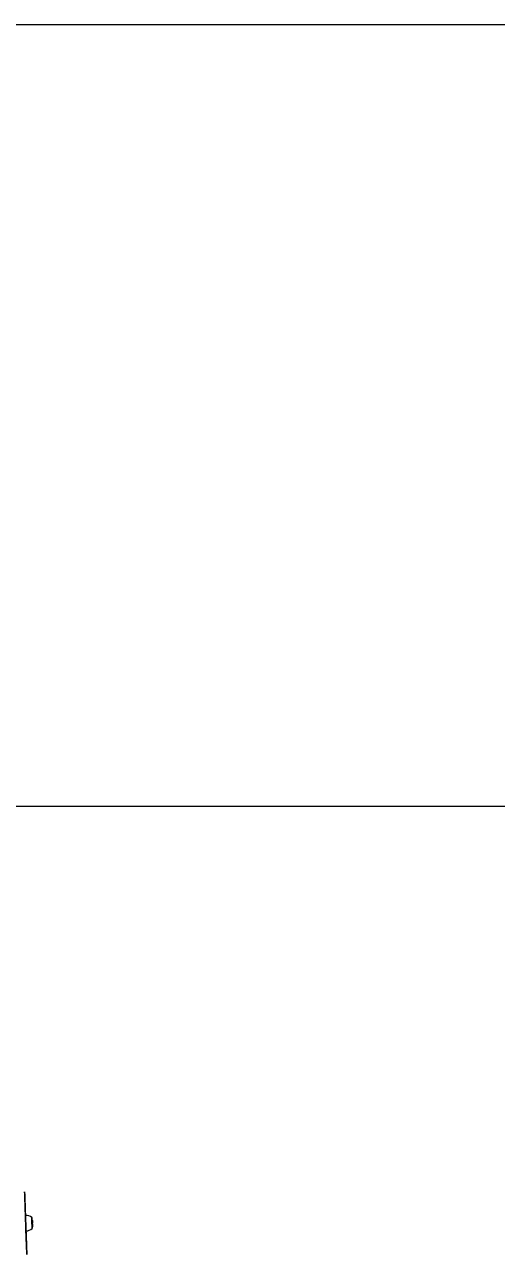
# Model space of a CAD drawing. Header units: millimetres. Extents: x -5713 to 5719, y -6024 to 5481.
# Drawn here: x 2265 to 3170, y 3121 to 5481 of the extents above; entities that cross this region are included whole.
import ezdxf

# ---------------------------------------------------------------- set-up
doc = ezdxf.new("R2010")
doc.units = ezdxf.units.MM
for name, color, linetype in [('DIKOM_ОБЪЕКТ', 7, 'Continuous'), ('DIKOM_РАЗМЕР_ЗОНА', 7, 'Continuous'), ('DIKOM_РАЗМЕР_ОБЪЕКТА', 7, 'Continuous')]:
    doc.layers.add(name, color=color, linetype=linetype)
doc.styles.add('style1', font='arial.ttf', dxfattribs={"width": 0.8})
doc.dimstyles.new('1-50', dxfattribs={"dimtxt": 300, "dimasz": 200, "dimexe": 100, "dimexo": 0, "dimgap": 100, "dimtad": 1, "dimdec": 0, "dimtxsty": 'style1', "dimcen": 0, "dimclrd": 7, "dimclre": 7, "dimadec": 1, "dimazin": 2, "dimtfac": 1, "dimtdec": 0, "dimtmove": 1, "dimatfit": 3, "dimfxl": 0, "dimlwd": 25, "dimlwe": 18, "dimarcsym": 0})

# ---------------------------------------------------------------- blocks, each defined once
blk = doc.blocks.new('*D15')
at = {"layer": 'Defpoints', "color": 0, "transparency": 16777216}
for p in [(-612.3, 3980.9), (4699.9, 3980.9), (684.2, -2271.4)]:
    blk.add_point(p, dxfattribs=at)
at = {"layer": 'DIKOM_РАЗМЕР_ОБЪЕКТА', "color": 7, "lineweight": 18, "transparency": 16777216}
for p, q in [((-612.3, 3980.9), (4799.9, 3980.9)), ((684.2, -2271.4), (4799.9, -2271.4))]:
    blk.add_line(p, q, dxfattribs=at)
at = {"layer": 'DIKOM_РАЗМЕР_ОБЪЕКТА', "color": 7, "lineweight": 25, "transparency": 16777216}
blk.add_line((4699.9, -2071.4), (4699.9, 3780.9), dxfattribs=at)
at = {"layer": 'DIKOM_РАЗМЕР_ОБЪЕКТА', "color": 7, "transparency": 16777216}
for points in [[(4666.5, 3780.9), (4733.2, 3780.9), (4699.9, 3980.9)], [(4666.5, -2071.4), (4733.2, -2071.4), (4699.9, -2271.4)]]:
    blk.add_solid(points, dxfattribs=at)
at = {"layer": 'DIKOM_РАЗМЕР_ОБЪЕКТА', "color": 0, "transparency": 16777216, "insert": (4446.7, 2209.9), "char_height": 300, "attachment_point": 5, "rotation": 90, "style": 'style1'}
blk.add_mtext('6250', dxfattribs=at)
blk = doc.blocks.new('*D13')
at = {"layer": 'Defpoints', "color": 0, "transparency": 16777216}
for p in [(-612.2, 5480.9), (971.7, -4271.4), (5619.4, -4271.4)]:
    blk.add_point(p, dxfattribs=at)
at = {"layer": 'DIKOM_РАЗМЕР_ЗОНА', "color": 7, "lineweight": 18, "transparency": 16777216}
for p, q in [((-612.2, 5480.9), (5719.4, 5480.9)), ((971.7, -4271.4), (5719.4, -4271.4))]:
    blk.add_line(p, q, dxfattribs=at)
at = {"layer": 'DIKOM_РАЗМЕР_ЗОНА', "color": 7, "lineweight": 25, "transparency": 16777216}
blk.add_line((5619.4, 5280.9), (5619.4, -4071.4), dxfattribs=at)
at = {"layer": 'DIKOM_РАЗМЕР_ЗОНА', "color": 7, "transparency": 16777216}
for points in [[(5586, 5280.9), (5652.7, 5280.9), (5619.4, 5480.9)], [(5586, -4071.4), (5652.7, -4071.4), (5619.4, -4271.4)]]:
    blk.add_solid(points, dxfattribs=at)
at = {"layer": 'DIKOM_РАЗМЕР_ЗОНА', "color": 0, "transparency": 16777216, "insert": (5366.2, 2209.9), "char_height": 300, "attachment_point": 5, "rotation": 90, "style": 'style1'}
blk.add_mtext('9750', dxfattribs=at)

msp = doc.modelspace()

# ---------------------------------------------------------------- linework, layer by layer
at = {"layer": 'DIKOM_ОБЪЕКТ', "color": 7, "linetype": 'Continuous', "lineweight": 15}
for p, q in [((2280.2, 3186.7), (2280.2, 3186.8)), ((2280.2, 3186.4), (2280.3, 3186.4)), ((2280.3, 3186.4), (2280.3, 3186.3)), ((2280.3, 3186.3), (2280.3, 3186.1)), ((2280.3, 3186.1), (2280.3, 3186.2)), ((2280.3, 3185.8), (2280.3, 3186)), ((2280.4, 3174.7), (2280.4, 3174.7)), ((2280.4, 3174.1), (2280.4, 3173.6)), ((2280.6, 3181.9), (2280.6, 3181.4)), ((2280.6, 3176.9), (2280.6, 3176.8)), ((2280.6, 3175.8), (2280.6, 3176.3)), ((2280.7, 3179.2), (2280.7, 3179.1))]:
    msp.add_line(p, q, dxfattribs=at)
at = {"layer": 'DIKOM_ОБЪЕКТ', "color": 7, "linetype": 'Continuous', "lineweight": 15, "flags": 128}
for points in [[(2269.5, 3124.7), (2269.4, 3126.5), (2269.4, 3128.6), (2269.3, 3131), (2269.2, 3133.7), (2269.1, 3136.7), (2269, 3139.9), (2268.8, 3143.4), (2268.7, 3147.1), (2268.6, 3151), (2268.4, 3155.1), (2268.3, 3159.3), (2268.1, 3163.6), (2268, 3168.1), (2267.8, 3172.6), (2267.7, 3177.2), (2267.5, 3181.8), (2267.3, 3186.4), (2267.2, 3190.9), (2267, 3195.4), (2266.9, 3199.8), (2266.7, 3204.1), (2266.6, 3208.3), (2266.4, 3212.3), (2266.3, 3216.1), (2266.2, 3219.7), (2266.1, 3223.1), (2266, 3226.2), (2265.9, 3229.1), (2265.8, 3231.7), (2265.7, 3233.9), (2265.6, 3235.9), (2265.6, 3237.6), (2265.5, 3238.9), (2265.5, 3239.9), (2265.5, 3240.5), (2265.4, 3240.8), (2265.5, 3240.7), (2265.5, 3240.3), (2265.5, 3239.5), (2265.5, 3238.4), (2265.6, 3236.9), (2265.6, 3235.1), (2265.7, 3233), (2265.8, 3230.6), (2265.9, 3227.9), (2266, 3224.9), (2266.1, 3221.7), (2266.2, 3218.2), (2266.4, 3214.5), (2266.5, 3210.6), (2266.6, 3206.6), (2266.8, 3202.3), (2266.9, 3198), (2267.1, 3193.6), (2267.3, 3189), (2267.4, 3184.5), (2267.6, 3179.9), (2267.7, 3175.3), (2267.9, 3170.7), (2268.1, 3166.2), (2268.2, 3161.8), (2268.4, 3157.5), (2268.5, 3153.4), (2268.6, 3149.4), (2268.8, 3145.5), (2268.9, 3141.9), (2269, 3138.6), (2269.1, 3135.4), (2269.2, 3132.6), (2269.3, 3130), (2269.4, 3127.7), (2269.5, 3125.7), (2269.5, 3124.1), (2269.6, 3122.8), (2269.6, 3121.8), (2269.6, 3121.2), (2269.6, 3120.9), (2269.6, 3120.9), (2269.6, 3121.4), (2269.6, 3122.1), (2269.6, 3123.3), (2269.5, 3124.7)], [(2267.4, 3184.2), (2267.3, 3186.4), (2267.3, 3188.5), (2267.2, 3190.3), (2267.2, 3192), (2267.1, 3193.4), (2267.1, 3194.5), (2267, 3195.3), (2267, 3195.7), (2267, 3195.8)], [(2279.2, 3192), (2279.2, 3192), (2279.2, 3191.7), (2279.2, 3191.1), (2279.2, 3190.1), (2279.3, 3188.8), (2279.3, 3187.3), (2279.4, 3185.6), (2279.4, 3183.7), (2279.5, 3181.7), (2279.6, 3179.7), (2279.7, 3177.8), (2279.7, 3176), (2279.8, 3174.3), (2279.8, 3172.9), (2279.9, 3171.8), (2279.9, 3171), (2279.9, 3170.5), (2279.9, 3170.4)], [(2279.5, 3183.6), (2279.4, 3185.4), (2279.3, 3187.1), (2279.3, 3188.6), (2279.2, 3189.9), (2279.2, 3190.8), (2279.2, 3191.4), (2279.2, 3191.7), (2279.2, 3191.7)], [(2268.1, 3165.8), (2268.1, 3165.9), (2268, 3166.4), (2268, 3167.1), (2268, 3168.2), (2267.9, 3169.6), (2267.9, 3171.3), (2267.8, 3173.1), (2267.7, 3175.2), (2267.7, 3177.4), (2267.6, 3179.6), (2267.5, 3181.9), (2267.4, 3184.2)], [(2279.9, 3170.7), (2279.9, 3170.8), (2279.9, 3171.3), (2279.9, 3172.1), (2279.8, 3173.1), (2279.8, 3174.5), (2279.7, 3176.1), (2279.7, 3177.9), (2279.6, 3179.8), (2279.5, 3181.7), (2279.5, 3183.6)]]:
    msp.add_lwpolyline(points, dxfattribs=at)
at = {"layer": 'DIKOM_ОБЪЕКТ', "color": 7, "linetype": 'Continuous', "lineweight": 15}
for centre, start, end in [((2267.5, 3177.1), 51.3788, 91.5091), ((2267.3, 3184.5), 272.4909, 312.6212)]:
    msp.add_arc(centre, 18.7, start, end, dxfattribs=at)
for points, knots in [([(2279.5, 3190.6), (2279.3, 3191.4), (2279.1, 3192.3), (2278.8, 3193.1), (2278.8, 3193.2)], [0, 0, 0, 0, 0.930796, 1, 1, 1, 1]), ([(2279.9, 3188.7), (2279.9, 3188.8), (2279.8, 3189), (2279.8, 3189.2), (2279.8, 3189.3)], [0, 0, 0, 0, 0.456033, 1, 1, 1, 1]), ([(2280.1, 3187.3), (2280.1, 3187.3), (2280.1, 3187.9), (2279.9, 3188.4), (2279.8, 3189)], [0, 0, 0, 0, 0.019472, 1, 1, 1, 1]), ([(2280.3, 3186), (2280.3, 3186.1), (2280.2, 3186.4), (2280.2, 3186.6), (2280.2, 3186.7)], [0, 0, 0, 0, 0.513072, 1, 1, 1, 1]), ([(2279.9, 3170.6), (2280, 3170.9), (2280.2, 3171.8), (2280.3, 3172.7), (2280.3, 3173.2)], [0, 0, 0, 0, 0.375749, 1, 1, 1, 1]), ([(2280.4, 3185.1), (2280.4, 3185.1), (2280.4, 3185.4), (2280.3, 3185.8), (2280.3, 3186.1)], [0, 0, 0, 0, 0.005935, 1, 1, 1, 1]), ([(2280.5, 3183.8), (2280.5, 3184), (2280.4, 3184.4), (2280.4, 3184.8), (2280.4, 3185), (2280.4, 3185.1), (2280.4, 3185.1)], [0, 0, 0, 0, 0.31222, 0.572275, 0.831642, 1, 1, 1, 1]), ([(2280.4, 3184.6), (2280.4, 3184.7), (2280.4, 3184.7), (2280.4, 3184.6), (2280.4, 3184.3), (2280.5, 3184), (2280.5, 3183.8), (2280.5, 3183.7)], [0, 0, 0, 0, 0.103246, 0.346726, 0.590367, 0.841281, 1, 1, 1, 1]), ([(2280.6, 3182.2), (2280.6, 3182.3), (2280.5, 3182.5), (2280.5, 3182.7), (2280.5, 3182.7), (2280.5, 3182.7), (2280.5, 3182.8), (2280.5, 3182.8), (2280.5, 3182.8), (2280.5, 3182.8), (2280.5, 3182.8), (2280.5, 3182.8), (2280.5, 3182.8), (2280.5, 3183), (2280.5, 3183.4), (2280.5, 3183.8), (2280.5, 3184.2), (2280.4, 3184.3)], [0, 0, 0, 0, 0.122729, 0.316048, 0.414527, 0.438943, 0.447869, 0.450568, 0.451869, 0.452707, 0.453723, 0.456635, 0.470297, 0.520827, 0.623198, 0.856401, 1, 1, 1, 1]), ([(2280.4, 3174.4), (2280.4, 3174.6), (2280.4, 3175), (2280.5, 3175.4), (2280.5, 3175.6)], [0, 0, 0, 0, 0.512266, 1, 1, 1, 1]), ([(2280.5, 3175.5), (2280.5, 3175.3), (2280.5, 3175.1), (2280.4, 3174.8), (2280.4, 3174.7)], [0, 0, 0, 0, 0.488405, 1, 1, 1, 1]), ([(2280.4, 3174.1), (2280.5, 3174.2), (2280.5, 3174.5), (2280.5, 3174.7), (2280.5, 3174.9)], [0, 0, 0, 0, 0.510232, 1, 1, 1, 1]), ([(2280.4, 3174.7), (2280.4, 3174.6), (2280.5, 3174.4), (2280.5, 3174.2), (2280.4, 3174.1)], [0, 0, 0, 0, 0.500096, 1, 1, 1, 1]), ([(2280.4, 3173.6), (2280.4, 3173.7), (2280.4, 3174), (2280.4, 3174.2), (2280.4, 3174.4)], [0, 0, 0, 0, 0.499875, 1, 1, 1, 1]), ([(2280.5, 3182.3), (2280.5, 3182.5), (2280.5, 3182.8), (2280.5, 3183.3), (2280.5, 3183.6), (2280.5, 3183.8)], [0, 0, 0, 0, 0.326933, 0.658779, 1, 1, 1, 1]), ([(2280.5, 3183.7), (2280.5, 3183.6), (2280.5, 3183.3), (2280.5, 3182.9), (2280.5, 3182.7), (2280.5, 3182.6), (2280.5, 3182.6)], [0, 0, 0, 0, 0.360042, 0.663908, 0.967816, 1, 1, 1, 1]), ([(2280.5, 3182.6), (2280.5, 3182.6), (2280.5, 3182.7), (2280.5, 3182.7), (2280.5, 3182.7), (2280.5, 3182.7), (2280.5, 3182.7), (2280.5, 3182.7), (2280.5, 3182.7)], [0, 0, 0, 0, 0.209515, 0.628789, 0.838636, 0.943578, 0.996047, 1, 1, 1, 1]), ([(2280.6, 3181.4), (2280.6, 3181.6), (2280.6, 3181.9), (2280.6, 3182.2), (2280.5, 3182.3)], [0, 0, 0, 0, 0.492775, 1, 1, 1, 1]), ([(2280.5, 3175.6), (2280.5, 3175.8), (2280.5, 3176.1), (2280.6, 3176.5), (2280.6, 3176.7), (2280.6, 3176.9), (2280.6, 3176.9), (2280.6, 3176.9)], [0, 0, 0, 0, 0.272092, 0.45058, 0.629088, 0.863922, 1, 1, 1, 1]), ([(2280.6, 3176.4), (2280.6, 3176.4), (2280.6, 3176.5), (2280.6, 3176.4), (2280.6, 3176.2), (2280.5, 3176), (2280.5, 3175.7), (2280.5, 3175.5), (2280.5, 3175.5)], [0, 0, 0, 0, 0.044552, 0.26706, 0.447913, 0.629764, 0.861636, 1, 1, 1, 1]), ([(2280.5, 3174.9), (2280.5, 3175), (2280.6, 3175.3), (2280.6, 3175.6), (2280.6, 3175.9), (2280.6, 3176.2), (2280.6, 3176.3), (2280.6, 3176.4), (2280.6, 3176.4)], [0, 0, 0, 0, 0.219682, 0.356868, 0.494307, 0.672701, 0.937414, 1, 1, 1, 1]), ([(2280.6, 3180.9), (2280.6, 3181.1), (2280.6, 3181.4), (2280.6, 3181.7), (2280.6, 3181.9), (2280.6, 3181.9)], [0, 0, 0, 0, 0.340258, 0.876198, 1, 1, 1, 1]), ([(2280.6, 3181.3), (2280.6, 3181.4), (2280.6, 3181.6), (2280.6, 3181.8), (2280.6, 3181.9)], [0, 0, 0, 0, 0.499827, 1, 1, 1, 1]), ([(2280.7, 3179.2), (2280.6, 3179.8), (2280.6, 3180.5), (2280.6, 3181.2), (2280.6, 3181.3)], [0, 0, 0, 0, 0.896895, 1, 1, 1, 1]), ([(2280.7, 3179), (2280.7, 3179.1), (2280.7, 3179.3), (2280.6, 3179.5), (2280.6, 3179.7), (2280.6, 3179.8), (2280.6, 3179.8), (2280.6, 3179.8), (2280.6, 3179.8), (2280.6, 3179.8), (2280.6, 3179.8), (2280.6, 3179.8), (2280.6, 3179.9), (2280.6, 3180.1), (2280.6, 3180.4), (2280.6, 3180.4)], [0, 0, 0, 0, 0.067487, 0.270493, 0.3394, 0.347881, 0.349208, 0.350106, 0.351164, 0.352978, 0.357363, 0.375579, 0.6247, 0.885774, 1, 1, 1, 1]), ([(2280.6, 3179.6), (2280.6, 3179.5), (2280.6, 3179.4), (2280.6, 3179.2), (2280.7, 3179.2)], [0, 0, 0, 0, 0.498489, 1, 1, 1, 1]), ([(2280.6, 3179.1), (2280.6, 3179.2), (2280.6, 3179.3), (2280.6, 3179.5), (2280.6, 3179.6)], [0, 0, 0, 0, 0.483727, 1, 1, 1, 1]), ([(2280.7, 3178.6), (2280.7, 3178.6), (2280.7, 3178.8), (2280.6, 3179), (2280.6, 3179.1)], [0, 0, 0, 0, 0.294958, 1, 1, 1, 1]), ([(2280.6, 3178.3), (2280.6, 3178.2), (2280.7, 3178), (2280.7, 3177.8), (2280.7, 3177.7)], [0, 0, 0, 0, 0.65494, 1, 1, 1, 1]), ([(2280.6, 3177.9), (2280.6, 3177.9), (2280.6, 3178.1), (2280.6, 3178.2), (2280.6, 3178.3)], [0, 0, 0, 0, 0.476072, 1, 1, 1, 1]), ([(2280.6, 3177.3), (2280.6, 3177.3), (2280.7, 3177.5), (2280.6, 3177.7), (2280.6, 3177.9)], [0, 0, 0, 0, 0.369921, 1, 1, 1, 1]), ([(2280.6, 3176.6), (2280.6, 3176.8), (2280.6, 3177), (2280.6, 3177.2), (2280.6, 3177.3)], [0, 0, 0, 0, 0.79657, 1, 1, 1, 1]), ([(2280.6, 3176.8), (2280.6, 3176.7), (2280.6, 3176.6), (2280.6, 3176.2), (2280.6, 3175.9), (2280.6, 3175.8), (2280.6, 3175.7)], [0, 0, 0, 0, 0.498404, 0.735838, 0.930897, 1, 1, 1, 1]), ([(2280.6, 3177.5), (2280.7, 3177.8), (2280.7, 3178.1), (2280.7, 3178.5), (2280.7, 3178.6)], [0, 0, 0, 0, 0.812435, 1, 1, 1, 1])]:
    msp.add_open_spline(points, degree=3, knots=knots, dxfattribs=at)

# ---------------------------------------------------------------- dimensions: what is measured, and where the dimension line sits
at = {"layer": 'DIKOM_РАЗМЕР_ЗОНА'}
dim = msp.add_linear_dim(base=(5619.4, -4271.4), p1=(-612.2, 5480.9), p2=(971.7, -4271.4), angle=90, text='9750', dimstyle='1-50', override={"dimscale": 1, "dimtix": 0, "dimtofl": 1, "dimtmove": 1, "dimatfit": 3}, dxfattribs=at)
dim.commit()
dim.dimension.update_dxf_attribs({"geometry": '*D13', "text_midpoint": (5619.4, 2209.9), "dimtype": 160})
at = {"layer": 'DIKOM_РАЗМЕР_ОБЪЕКТА'}
dim = msp.add_linear_dim(base=(4699.9, 3980.9), p1=(684.2, -2271.4), p2=(-612.3, 3980.9), angle=90, text='6250', dimstyle='1-50', override={"dimscale": 1, "dimtix": 0, "dimtofl": 1, "dimtmove": 1, "dimatfit": 3}, dxfattribs=at)
dim.commit()
dim.dimension.update_dxf_attribs({"geometry": '*D15', "text_midpoint": (4699.9, 2209.9), "dimtype": 160})

doc.saveas('drawing.dxf')
